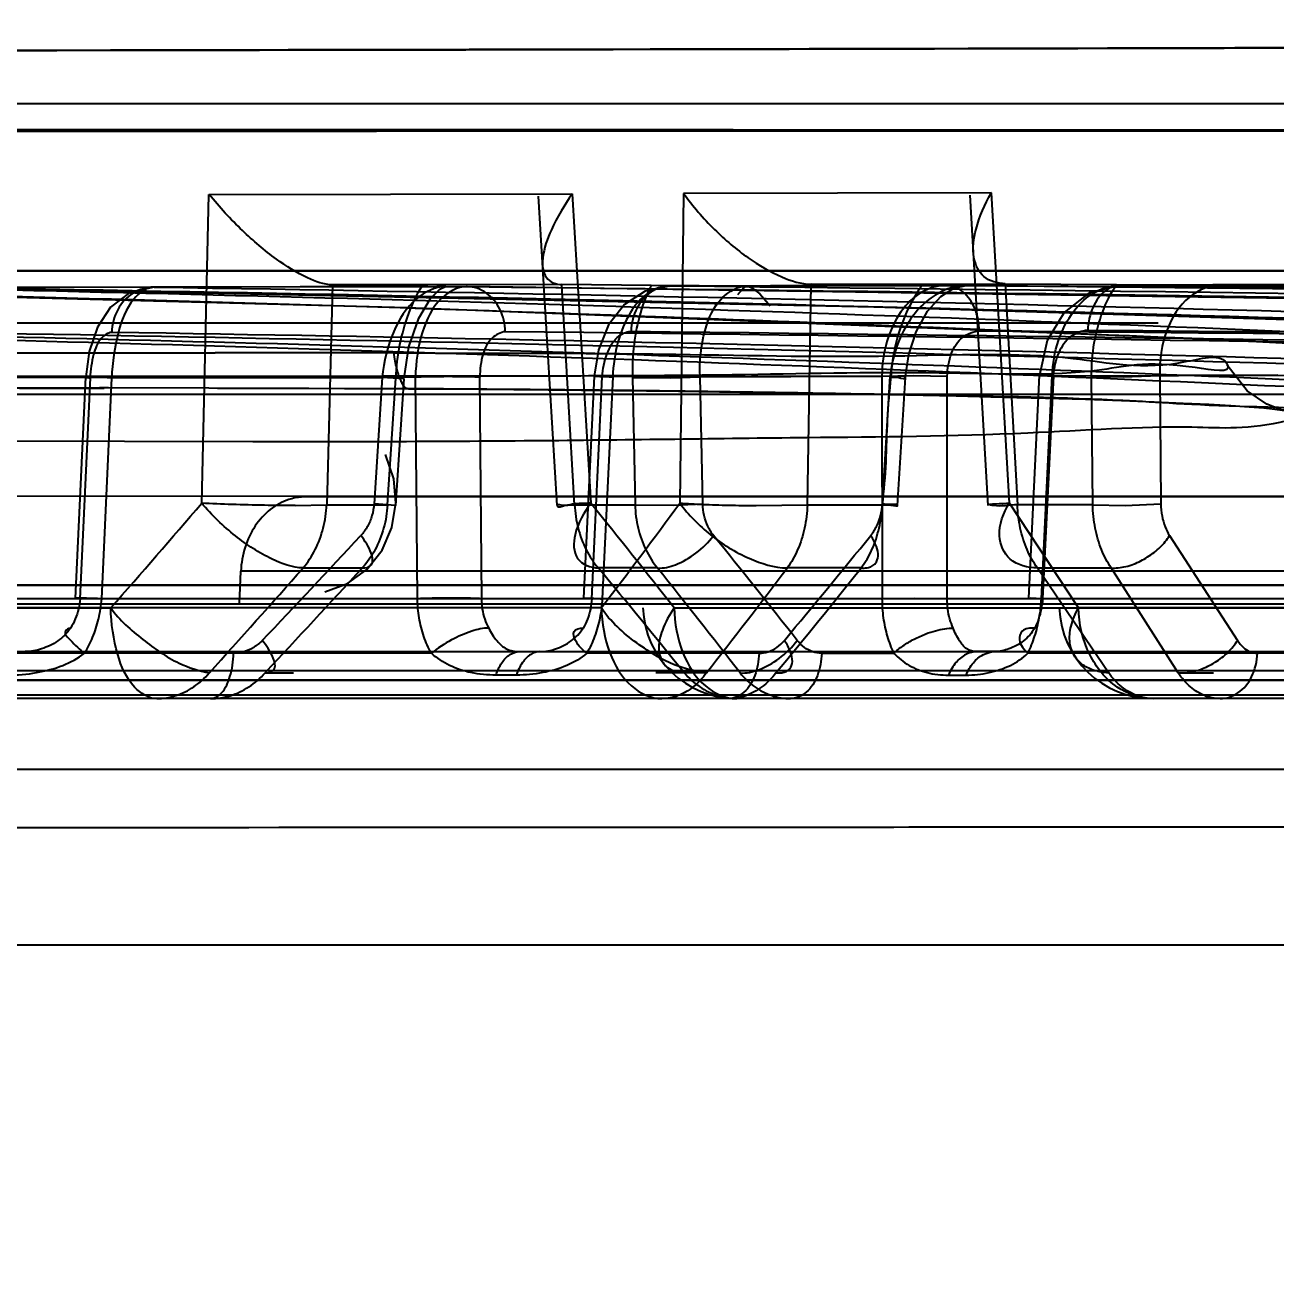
# Model space of a CAD drawing. Header units: millimetres. Extents: x 1236 to 1656, y -100 to 494.
# Drawn here: x 1382.057 to 1383.655, y 392.316 to 393.911 of the extents above; entities that cross this region are included whole.
import ezdxf

# ---------------------------------------------------------------- set-up
doc = ezdxf.new("R2010")
doc.units = ezdxf.units.MM
doc.header["$LTSCALE"] = 0.1
doc.layers.add('DIM', color=3, linetype='Continuous')
doc.styles.get("Standard").update_dxf_attribs({"font": 'arial.ttf'})
doc.dimstyles.new('ISO-25', dxfattribs={"dimtxt": 2.5, "dimasz": 2.5, "dimexe": 1.25, "dimexo": 0.625, "dimtad": 1, "dimlfac": 5, "dimtxsty": 'Standard', "dimcen": 2.5, "dimadec": 0, "dimazin": 0, "dimtfac": 1, "dimtmove": 0, "dimatfit": 3, "dimfxl": 0, "dimarcsym": 0})

# ---------------------------------------------------------------- blocks, each defined once
blk = doc.blocks.new('*D55')
at = {"layer": 'Defpoints', "color": 0}
for p in [(1380.1973, 411.5298), (1432.6691, -43.8302), (1441.94, -43.8302)]:
    blk.add_point(p, dxfattribs=at)
at = {"layer": 'DIM', "color": 0, "lineweight": -2}
for p, q in [((1380.8223, 411.5298), (1443.19, 411.5298)), ((1441.94, 409.0298), (1441.94, -41.3302)), ((1433.2941, -43.8302), (1443.19, -43.8302))]:
    blk.add_line(p, q, dxfattribs=at)
at = {"layer": 'DIM', "color": 0}
for points in [[(1441.5233, 409.0298), (1442.3566, 409.0298), (1441.94, 411.5298)], [(1441.5233, -41.3302), (1442.3566, -41.3302), (1441.94, -43.8302)]]:
    blk.add_solid(points, dxfattribs=at)
at = {"layer": 'DIM', "color": 0, "insert": (1439.6762, 183.8498), "char_height": 2.5, "attachment_point": 5, "rotation": 90}
blk.add_mtext('(2280)', dxfattribs=at)

msp = doc.modelspace()

# ---------------------------------------------------------------- linework, layer by layer
for p, q in [((1382.1768, 393.8785), (1381.227, 393.8774)), ((1375.7972, 393.8107), (1384.5974, 393.8107)), ((1382.2919, 393.6943), (1382.7559, 393.6952)), ((1382.7559, 393.6952), (1382.7795, 393.3003)), ((1382.8981, 393.6956), (1382.8932, 393.3003)), ((1383.2911, 393.6964), (1382.8981, 393.6956)), ((1383.3141, 393.3003), (1383.2911, 393.6964)), ((1382.2826, 393.3003), (1382.2919, 393.6943)), ((1382.7366, 393.2972), (1382.7126, 393.6922)), ((1383.2871, 393.2975), (1383.2639, 393.6933)), ((1390.1975, 393.5962), (1380.1973, 393.5971)), ((1380.1973, 393.597), (1392.3657, 393.5957)), ((1381.8683, 393.5756), (1382.6213, 393.5768)), ((1382.5943, 393.5767), (1382.2218, 393.5761)), ((1382.4498, 393.5788), (1382.4424, 393.2983)), ((1382.7425, 393.5793), (1382.4498, 393.5788)), ((1382.4498, 393.5788), (1382.564, 393.5776)), ((1382.8566, 393.5782), (1382.7426, 393.5793)), ((1382.7589, 393.2982), (1382.7426, 393.5791)), ((1382.9796, 393.5775), (1382.8566, 393.5782)), ((1382.8801, 393.5773), (1383.2592, 393.5781)), ((1383.2329, 393.5781), (1382.9791, 393.5775)), ((1383.2335, 393.5781), (1382.9796, 393.5775)), ((1383.0561, 393.2982), (1383.0608, 393.5797)), ((1383.203, 393.579), (1383.0608, 393.5799)), ((1383.0609, 393.58), (1383.3087, 393.5805)), ((1383.2592, 393.5781), (1383.203, 393.579)), ((1383.3087, 393.5805), (1383.3243, 393.2982)), ((1383.3087, 393.5805), (1383.4508, 393.5795)), ((1383.4508, 393.5795), (1383.5856, 393.5789)), ((1383.7527, 393.5794), (1383.4562, 393.5786)), ((1383.9737, 393.58), (1383.4569, 393.5786)), ((1383.5856, 393.5789), (1383.7534, 393.5794)), ((1381.006, 393.5307), (1383.5041, 393.5307)), ((1382.1733, 393.4924), (1382.1966, 393.4924)), ((1382.1966, 393.4924), (1382.2999, 393.4924)), ((1382.528, 393.4924), (1382.2999, 393.4921)), ((1382.5557, 393.461), (1381.8232, 393.4598)), ((1382.3142, 393.4619), (1381.9866, 393.4623)), ((1382.1215, 393.1789), (1382.1345, 393.461)), ((1382.1401, 393.4603), (1382.1271, 393.1782)), ((1382.1551, 393.1782), (1382.1677, 393.4603)), ((1382.1677, 393.4603), (1382.5132, 393.4609)), ((1382.5132, 393.4609), (1382.5027, 393.2993)), ((1382.5407, 393.4591), (1382.5132, 393.4609)), ((1382.5199, 393.2982), (1382.5305, 393.4598)), ((1382.5306, 393.2975), (1382.5411, 393.4591)), ((1382.5582, 393.1782), (1382.5557, 393.461)), ((1382.6374, 393.461), (1382.64, 393.1782)), ((1382.7838, 393.4623), (1382.7702, 393.179)), ((1382.7807, 393.1783), (1382.7942, 393.4615)), ((1382.8077, 393.4615), (1382.7941, 393.1782)), ((1383.162, 393.4623), (1382.8076, 393.4615)), ((1382.8327, 393.4607), (1382.836, 393.2982)), ((1382.8327, 393.4607), (1382.8814, 393.4601)), ((1382.8814, 393.4601), (1382.9191, 393.4617)), ((1382.9191, 393.4617), (1383.1513, 393.4623)), ((1382.9225, 393.2993), (1382.9191, 393.4617)), ((1383.1512, 393.4623), (1383.1921, 393.4631)), ((1383.1512, 393.4623), (1383.1515, 393.1782)), ((1383.1519, 393.2993), (1383.162, 393.4623)), ((1383.1812, 393.4606), (1383.1709, 393.2975)), ((1383.1921, 393.4631), (1383.2345, 393.4623)), ((1383.2348, 393.1782), (1383.2345, 393.4623)), ((1383.3389, 393.1791), (1383.3527, 393.4636)), ((1383.3703, 393.4628), (1383.3544, 393.4635)), ((1383.355, 393.1782), (1383.3688, 393.4628)), ((1383.3703, 393.4628), (1383.3564, 393.1782)), ((1383.3688, 393.4628), (1383.8715, 393.4642)), ((1383.4205, 393.2982), (1383.4191, 393.4621)), ((1383.4191, 393.4621), (1383.4595, 393.4614)), ((1383.4595, 393.4614), (1383.5062, 393.4631)), ((1383.6571, 393.4636), (1383.5062, 393.4631)), ((1383.5062, 393.4631), (1383.5075, 393.2993)), ((1382.5475, 393.4463), (1382.1637, 393.4473)), ((1381.9634, 393.3798), (1382.3478, 393.3788)), ((1381.9794, 393.3098), (1388.5483, 393.3083)), ((1382.4019, 393.2972), (1382.4424, 393.2983)), ((1389.1759, 393.3083), (1382.4151, 393.3083)), ((1382.4422, 393.2983), (1382.5199, 393.2982)), ((1382.5303, 393.2975), (1382.5027, 393.2993)), ((1382.7589, 393.2982), (1382.836, 393.2982)), ((1382.836, 393.2982), (1382.8847, 393.2977)), ((1382.8847, 393.2977), (1382.9225, 393.2993)), ((1382.9906, 393.2972), (1383.0561, 393.2982)), ((1383.0561, 393.2982), (1383.1517, 393.2982)), ((1383.4025, 393.1665), (1383.3141, 393.3003)), ((1383.4205, 393.2982), (1383.3243, 393.2982)), ((1383.4205, 393.2982), (1383.4618, 393.2975)), ((1383.4618, 393.2975), (1383.5075, 393.2993)), ((1383.5188, 393.2589), (1383.6055, 393.1251)), ((1382.412, 393.2175), (1382.4877, 393.2175)), ((1382.8648, 393.2175), (1382.7892, 393.2175)), ((1383.1247, 393.2175), (1383.0305, 393.2175)), ((1383.35, 393.2175), (1383.4443, 393.2175)), ((1383.35, 393.2175), (1383.4409, 393.0836)), ((1383.5297, 393.0836), (1383.4443, 393.2175)), ((1382.3322, 393.2135), (1382.3304, 393.1718)), ((1386.582, 393.2135), (1382.3322, 393.2135)), ((1380.1973, 393.1958), (1386.7503, 393.1957)), ((1388.5811, 393.1954), (1381.983, 393.1954)), ((1353.8838, 393.1718), (1406.439, 393.1718)), ((1369.1986, 393.1718), (1406.5113, 393.1718)), ((1405.8254, 393.1782), (1380.4933, 393.1782)), ((1383.1515, 393.1782), (1383.1924, 393.1791)), ((1383.1924, 393.1791), (1383.2348, 393.1782)), ((1383.3564, 393.1782), (1383.3406, 393.179)), ((1380.0786, 393.1665), (1382.1666, 393.1665)), ((1382.793, 393.1665), (1381.7571, 393.1665)), ((1382.8861, 393.1665), (1383.7415, 393.1665)), ((1384.0403, 393.1665), (1383.4025, 393.1665)), ((1380.5615, 393.1107), (1405.8337, 393.1107)), ((1382.5759, 393.1086), (1380.6946, 393.1086)), ((1382.688, 393.1107), (1382.7146, 393.1107)), ((1382.9944, 393.1086), (1382.7744, 393.1086)), ((1383.0744, 393.1086), (1383.1663, 393.1086)), ((1383.2956, 393.1107), (1383.2728, 393.1107)), ((1384.2154, 393.1086), (1383.3377, 393.1086)), ((1383.6666, 393.1086), (1383.6308, 393.1086)), ((1380.0281, 393.0867), (1388.8886, 393.087)), ((1386.8153, 393.0744), (1380.1973, 393.0744)), ((1381.9234, 393.0744), (1388.648, 393.0744)), ((1382.3636, 393.0836), (1382.3999, 393.0836)), ((1382.6845, 393.0807), (1382.6585, 393.0807)), ((1382.9272, 393.0836), (1382.8627, 393.0836)), ((1383.2363, 393.0807), (1383.2587, 393.0807)), ((1383.5297, 393.0836), (1383.5749, 393.0836)), ((1370.2021, 393.0555), (1390.1926, 393.0555)), ((1384.5049, 393.0507), (1375.8897, 393.0507)), ((1370.197, 392.9607), (1390.1976, 392.9607)), ((1380.1973, 392.7362), (1392.3772, 392.7366))]:
    msp.add_line(p, q)
for points in [[(1384.3009, 393.8833), (1383.9661, 393.8824), (1383.5792, 393.8813), (1383.0789, 393.8802), (1382.4908, 393.879), (1381.8407, 393.878), (1381.1612, 393.8773), (1380.4721, 393.877)], [(1382.1765, 393.8785), (1381.711, 393.8779), (1381.2269, 393.8774)], [(1384.2365, 393.8831), (1384.0451, 393.8826), (1383.7301, 393.8817), (1383.3008, 393.8807), (1382.7763, 393.8795), (1382.1765, 393.8785)], [(1386.7289, 393.3087), (1385.639, 393.3903), (1384.5783, 393.4575), (1383.547, 393.5104), (1382.5451, 393.5495), (1381.5726, 393.5752)], [(1382.6209, 393.5768), (1382.2533, 393.5762), (1381.868, 393.5756)], [(1388.5518, 393.3082), (1387.1105, 393.391), (1385.7282, 393.4589), (1384.4051, 393.5119), (1383.1411, 393.5506), (1381.9364, 393.5757)], [(1382.2219, 393.5761), (1382.191, 393.5692), (1382.1663, 393.5506), (1382.1494, 393.5249), (1382.1389, 393.4939), (1382.1345, 393.4615)], [(1382.5939, 393.5767), (1382.4085, 393.5764), (1382.2215, 393.5761)], [(1382.5411, 393.4599), (1382.5473, 393.4998), (1382.5599, 393.5363), (1382.575, 393.5614), (1382.5868, 393.5735), (1382.5939, 393.5767)], [(1392.5674, 393.3062), (1390.3976, 393.3854), (1388.3181, 393.4538), (1386.329, 393.5092), (1384.4302, 393.5504), (1382.6218, 393.5768)], [(1382.8802, 393.5773), (1382.849, 393.5711), (1382.8224, 393.5537), (1382.8022, 393.5279), (1382.7892, 393.4962), (1382.7838, 393.4623)], [(1383.2586, 393.5781), (1383.0091, 393.5776), (1382.8796, 393.5773)], [(1382.9671, 393.5666), (1382.9736, 393.5738), (1382.9781, 393.5771), (1382.9799, 393.5776), (1382.9804, 393.5773), (1382.9852, 393.5751), (1382.9952, 393.5675), (1383.0088, 393.5524)], [(1383.1812, 393.4596), (1383.1856, 393.4899), (1383.1951, 393.5192), (1383.2096, 393.5452), (1383.2267, 393.5642), (1383.2433, 393.5748), (1383.2589, 393.5781)], [(1397.1236, 393.3033), (1394.5836, 393.3668), (1392.1336, 393.4263), (1389.7736, 393.479), (1387.5036, 393.5228), (1385.3237, 393.5561), (1383.2338, 393.5781)], [(1383.4567, 393.5786), (1383.4162, 393.569), (1383.384, 393.5439), (1383.3623, 393.508), (1383.3527, 393.4637)], [(1383.6533, 393.4204), (1383.6623, 393.4192), (1383.6661, 393.4186), (1383.6589, 393.4203), (1383.6429, 393.4267), (1383.6179, 393.4437), (1383.5919, 393.4767)], [(1382.05, 393.4471), (1382.1579, 393.4472)], [(1382.3026, 393.4471), (1382.3836, 393.4469), (1382.4651, 393.4466), (1382.5467, 393.4462)], [(1382.5467, 393.4462), (1382.6371, 393.4456), (1382.725, 393.4449), (1382.8099, 393.4441), (1382.8916, 393.4432), (1382.9699, 393.4421), (1383.0446, 393.441), (1383.1157, 393.4398), (1383.1829, 393.4386), (1383.2462, 393.4372), (1383.3054, 393.4358), (1383.3604, 393.4344), (1383.4111, 393.4329), (1383.4574, 393.4313), (1383.4991, 393.4297), (1383.5362, 393.4281), (1383.5688, 393.4265), (1383.5968, 393.4249), (1383.6202, 393.4233), (1383.6392, 393.4218), (1383.6533, 393.4204)], [(1382.4397, 393.1872), (1382.469, 393.1976), (1382.4937, 393.2157), (1382.5129, 393.2401), (1382.5256, 393.2694), (1382.5307, 393.3003), (1382.5282, 393.3315), (1382.5173, 393.3623)]]:
    msp.add_lwpolyline(points)
for centre, radius, start, end in [((1370.8304, 403.115), 15.0825, 318.7303, 319.40304), ((1372.2007, 384.7629), 13.594, 38.18371, 38.90484), ((1374.6716, 399.3525), 10.209, 322.70365, 323.64203), ((1370.3674, 404.5197), 16.5427, 316.46465, 317.10064), ((1372.4597, 384.7868), 13.4735, 38.23315, 38.96127), ((1374.4668, 400.2919), 11.164, 320.06236, 320.95232), ((1370.8452, 403.437), 15.4347, 317.87228, 318.53859), ((1370.3695, 404.3248), 16.4384, 316.85605, 317.49201), ((1372.209, 384.4307), 13.7531, 38.98845, 39.70938), ((1372.4154, 384.8872), 13.3635, 37.83164, 38.5617), ((1374.8515, 399.4262), 10.2686, 321.85403, 322.7974), ((1374.3926, 400.2057), 11.1842, 320.44655, 321.33008), ((1382.9661, 393.1707), 0.12, 181.9992, 270), ((1383.4978, 393.1707), 0.12, 181.9929, 270.0001)]:
    msp.add_arc(centre, radius, start, end)
for points, knots in [([(1379.1733, 393.8774), (1379.305, 393.8772), (1379.5695, 393.8771), (1379.9681, 393.8769), (1380.369, 393.8769), (1380.8966, 393.8771), (1381.5349, 393.8776), (1382.4319, 393.8788), (1383.2309, 393.8804), (1383.8305, 393.882), (1384.1477, 393.8829), (1384.2274, 393.8831), (1384.3042, 393.8833), (1384.2837, 393.8833), (1384.2206, 393.8831), (1384.0833, 393.8827), (1383.9116, 393.8822), (1383.6395, 393.8815), (1383.223, 393.8804), (1382.7031, 393.8794), (1382.3414, 393.8787), (1382.1769, 393.8785)], [0, 0, 0, 0, 0.054489, 0.109391, 0.164875, 0.220309, 0.327687, 0.428509, 0.593007, 0.650656, 0.688928, 0.706139, 0.707064, 0.7075, 0.712476, 0.738552, 0.759254, 0.785065, 0.850453, 0.931931, 1, 1, 1, 1]), ([(1381.7488, 393.7774), (1381.981, 393.7774), (1382.4157, 393.7773), (1383.0221, 393.7771), (1383.5029, 393.7769), (1383.8894, 393.7765), (1384.0601, 393.7766), (1384.2438, 393.7759), (1383.9971, 393.7756), (1383.825, 393.7755), (1383.3908, 393.7752), (1382.8887, 393.7751), (1382.2582, 393.7749), (1381.5514, 393.7748), (1380.7855, 393.7748), (1379.9946, 393.7748), (1379.4628, 393.7748), (1379.1986, 393.7749)], [0, 0, 0, 0, 0.093455, 0.175451, 0.242466, 0.291425, 0.320802, 0.328894, 0.342501, 0.376637, 0.43011, 0.500618, 0.585547, 0.681552, 0.785914, 0.893644, 1, 1, 1, 1]), ([(1382.7558, 393.6953), (1382.7457, 393.6808), (1382.73, 393.6542), (1382.7168, 393.6184), (1382.7181, 393.5867), (1382.7353, 393.5793), (1382.7426, 393.5791)], [0, 0, 0, 0, 0.384821, 0.661682, 0.841264, 1, 1, 1, 1]), ([(1382.8981, 393.6956), (1382.9098, 393.6793), (1382.9355, 393.6497), (1382.9778, 393.6135), (1383.0193, 393.5891), (1383.048, 393.58), (1383.0608, 393.5797)], [0, 0, 0, 0, 0.294761, 0.57122, 0.811841, 1, 1, 1, 1]), ([(1383.3087, 393.5805), (1383.2992, 393.5807), (1383.279, 393.586), (1383.2652, 393.6168), (1383.2709, 393.6552), (1383.2826, 393.6817), (1383.2908, 393.6962)], [0, 0, 0, 0, 0.200736, 0.392507, 0.649342, 1, 1, 1, 1]), ([(1382.4498, 393.5788), (1382.4387, 393.5791), (1382.413, 393.5887), (1382.3747, 393.6129), (1382.3324, 393.6488), (1382.3054, 393.6781), (1382.2921, 393.6943)], [0, 0, 0, 0, 0.166827, 0.400559, 0.684677, 1, 1, 1, 1]), ([(1381.5715, 393.5752), (1382.1768, 393.5631), (1383.3551, 393.5255), (1385.0728, 393.4331), (1386.1846, 393.3523), (1386.7242, 393.3089)], [0, 0, 0, 0, 0.351971, 0.685292, 1, 1, 1, 1]), ([(1387.0538, 393.3089), (1386.5115, 393.3522), (1385.3934, 393.4332), (1383.6648, 393.5258), (1382.4782, 393.5635), (1381.8683, 393.5756)], [0, 0, 0, 0, 0.314254, 0.647576, 1, 1, 1, 1]), ([(1388.5483, 393.3083), (1387.8656, 393.3502), (1386.4484, 393.4303), (1384.2441, 393.5245), (1382.7222, 393.5633), (1381.9355, 393.5757)], [0, 0, 0, 0, 0.310034, 0.643369, 1, 1, 1, 1]), ([(1382.2218, 393.5761), (1382.2118, 393.5763), (1382.1887, 393.5575), (1382.1737, 393.515), (1382.1683, 393.4798), (1382.1677, 393.4603)], [0, 0, 0, 0, 0.2228, 0.566769, 1, 1, 1, 1]), ([(1382.2219, 393.5761), (1382.2125, 393.5761), (1382.1932, 393.5703), (1382.1729, 393.5481), (1382.168, 393.5282), (1382.1679, 393.5182)], [0, 0, 0, 0, 0.323308, 0.654332, 1, 1, 1, 1]), ([(1382.2218, 393.5761), (1383.0158, 393.5638), (1384.5506, 393.5249), (1386.772, 393.4303), (1388.1989, 393.35), (1388.8858, 393.3081)], [0, 0, 0, 0, 0.35716, 0.690496, 1, 1, 1, 1]), ([(1382.5943, 393.5767), (1382.5809, 393.5769), (1382.5509, 393.5617), (1382.5239, 393.5176), (1382.5153, 393.4809), (1382.5132, 393.4609)], [0, 0, 0, 0, 0.266525, 0.602235, 1, 1, 1, 1]), ([(1382.5305, 393.4598), (1382.5312, 393.4742), (1382.5345, 393.5024), (1382.5459, 393.5421), (1382.5574, 393.5665), (1382.564, 393.5776)], [0, 0, 0, 0, 0.348852, 0.685927, 1, 1, 1, 1]), ([(1382.6213, 393.5768), (1382.6093, 393.5769), (1382.5818, 393.5609), (1382.5612, 393.5165), (1382.5558, 393.4806), (1382.5557, 393.461)], [0, 0, 0, 0, 0.25196, 0.590346, 1, 1, 1, 1]), ([(1382.564, 393.5776), (1382.5704, 393.5776), (1382.5781, 393.5747), (1382.5935, 393.5804), (1382.5943, 393.5767)], [0, 0, 0, 0, 0.634224, 1, 1, 1, 1]), ([(1382.6213, 393.5768), (1383.8348, 393.5639), (1386.1534, 393.5216), (1389.4679, 393.4219), (1391.5689, 393.3439), (1392.5653, 393.3062)], [0, 0, 0, 0, 0.365966, 0.699307, 1, 1, 1, 1]), ([(1382.6703, 393.5192), (1382.67, 393.529), (1382.6657, 393.5479), (1382.6482, 393.5704), (1382.6301, 393.5768), (1382.6213, 393.5768)], [0, 0, 0, 0, 0.355684, 0.681709, 1, 1, 1, 1]), ([(1382.8801, 393.5773), (1382.8707, 393.5774), (1382.8498, 393.5698), (1382.8273, 393.5426), (1382.8122, 393.5051), (1382.8081, 393.4765), (1382.8076, 393.4615)], [0, 0, 0, 0, 0.189967, 0.420143, 0.69622, 1, 1, 1, 1]), ([(1382.8801, 393.5773), (1382.8719, 393.5773), (1382.8544, 393.5715), (1382.8361, 393.5495), (1382.8312, 393.53), (1382.8309, 393.5197)], [0, 0, 0, 0, 0.299564, 0.624038, 1, 1, 1, 1]), ([(1382.8566, 393.5782), (1382.8509, 393.5671), (1382.8416, 393.5426), (1382.8337, 393.5029), (1382.8324, 393.4749), (1382.8327, 393.4607)], [0, 0, 0, 0, 0.309667, 0.646458, 1, 1, 1, 1]), ([(1392.9242, 393.306), (1391.9203, 393.3435), (1389.8007, 393.4216), (1386.4528, 393.5221), (1384.1083, 393.5645), (1382.8801, 393.5773)], [0, 0, 0, 0, 0.299944, 0.633284, 1, 1, 1, 1]), ([(1382.9191, 393.4617), (1382.918, 393.4815), (1382.9219, 393.5173), (1382.9406, 393.5622), (1382.9677, 393.5776), (1382.9796, 393.5775)], [0, 0, 0, 0, 0.418668, 0.748816, 1, 1, 1, 1]), ([(1383.2335, 393.5781), (1383.2226, 393.5782), (1383.1993, 393.5713), (1383.1726, 393.5442), (1383.1555, 393.5062), (1383.1514, 393.4773), (1383.1513, 393.4623)], [0, 0, 0, 0, 0.209013, 0.443596, 0.711043, 1, 1, 1, 1]), ([(1383.2592, 393.5781), (1383.2433, 393.5782), (1383.2089, 393.5646), (1383.1749, 393.5203), (1383.1639, 393.4824), (1383.162, 393.4623)], [0, 0, 0, 0, 0.292627, 0.629697, 1, 1, 1, 1]), ([(1383.203, 393.579), (1383.1951, 393.5681), (1383.1813, 393.544), (1383.1678, 393.504), (1383.1636, 393.4756), (1383.1626, 393.4612)], [0, 0, 0, 0, 0.320428, 0.656208, 1, 1, 1, 1]), ([(1397.1225, 393.3033), (1396.7499, 393.3125), (1396.0051, 393.3313), (1394.8424, 393.3606), (1393.635, 393.3907), (1392.3368, 393.4224), (1390.9936, 393.4538), (1389.5596, 393.4852), (1388.0802, 393.5143), (1386.51, 393.5408), (1384.8944, 393.5628), (1383.7871, 393.5737), (1383.2335, 393.5781)], [0, 0, 0, 0, 0.080481, 0.160899, 0.25116, 0.341318, 0.441326, 0.541299, 0.651083, 0.760865, 0.880435, 1, 1, 1, 1]), ([(1383.2757, 393.5204), (1383.2755, 393.5301), (1383.2719, 393.5485), (1383.2574, 393.5711), (1383.2411, 393.5781), (1383.2335, 393.5781)], [0, 0, 0, 0, 0.3731, 0.707865, 1, 1, 1, 1]), ([(1383.3688, 393.4628), (1383.3693, 393.478), (1383.3744, 393.5074), (1383.3934, 393.5454), (1383.4217, 393.572), (1383.4457, 393.5787), (1383.4569, 393.5786)], [0, 0, 0, 0, 0.28708, 0.553929, 0.789529, 1, 1, 1, 1]), ([(1383.4569, 393.5786), (1383.4497, 393.5786), (1383.4337, 393.5722), (1383.4186, 393.5499), (1383.4146, 393.531), (1383.4143, 393.5209)], [0, 0, 0, 0, 0.277135, 0.609299, 1, 1, 1, 1]), ([(1383.4191, 393.4621), (1383.419, 393.4764), (1383.4212, 393.5045), (1383.4317, 393.5444), (1383.4437, 393.5686), (1383.4508, 393.5795)], [0, 0, 0, 0, 0.347559, 0.683021, 1, 1, 1, 1]), ([(1383.4569, 393.5786), (1384.0184, 393.5743), (1385.1414, 393.5634), (1386.7786, 393.5412), (1388.3685, 393.5145), (1389.8637, 393.4851), (1391.3116, 393.4535), (1392.6648, 393.4221), (1393.9711, 393.3903), (1395.1828, 393.3602), (1396.3477, 393.331), (1397.0928, 393.3123), (1397.4656, 393.3031)], [0, 0, 0, 0, 0.120225, 0.240457, 0.350567, 0.460687, 0.560653, 0.660664, 0.750487, 0.840416, 0.920176, 1, 1, 1, 1]), ([(1383.5856, 393.5789), (1383.5708, 393.579), (1383.5386, 393.5657), (1383.5111, 393.52), (1383.5055, 393.4829), (1383.5062, 393.4631)], [0, 0, 0, 0, 0.287862, 0.615748, 1, 1, 1, 1]), ([(1382.7939, 393.4615), (1382.7949, 393.4716), (1382.7984, 393.4896), (1382.8103, 393.512), (1382.8243, 393.5192), (1382.8306, 393.5197)], [0, 0, 0, 0, 0.411725, 0.742386, 1, 1, 1, 1]), ([(1382.8306, 393.5197), (1383.9071, 393.5075), (1386.0999, 393.4701), (1389.4478, 393.3725), (1391.7192, 393.293), (1392.8747, 393.2484)], [0, 0, 0, 0, 0.321426, 0.654747, 1, 1, 1, 1]), ([(1383.2348, 393.4623), (1383.2351, 393.4722), (1383.2378, 393.4907), (1383.2523, 393.5137), (1383.2684, 393.5197), (1383.2759, 393.5204)], [0, 0, 0, 0, 0.384825, 0.707503, 1, 1, 1, 1]), ([(1383.2759, 393.5204), (1384.7676, 393.507), (1387.8028, 393.4677), (1392.4322, 393.3641), (1395.5701, 393.2877), (1397.1647, 393.2456)], [0, 0, 0, 0, 0.32216, 0.655506, 1, 1, 1, 1]), ([(1383.4141, 393.5209), (1383.4065, 393.5203), (1383.3903, 393.5143), (1383.3747, 393.4916), (1383.3709, 393.4729), (1383.37, 393.4628)], [0, 0, 0, 0, 0.289507, 0.614111, 1, 1, 1, 1]), ([(1397.4226, 393.2454), (1395.8144, 393.2877), (1392.6497, 393.3644), (1387.9804, 393.4685), (1384.9189, 393.5076), (1383.4141, 393.5209)], [0, 0, 0, 0, 0.344467, 0.677791, 1, 1, 1, 1]), ([(1386.7807, 393.251), (1386.2082, 393.2971), (1385.0637, 393.3805), (1383.3458, 393.4683), (1382.2006, 393.5059), (1381.6283, 393.5174)], [0, 0, 0, 0, 0.333877, 0.667171, 1, 1, 1, 1]), ([(1381.8115, 393.5179), (1382.3883, 393.5056), (1383.5417, 393.4694), (1385.2706, 393.3804), (1386.422, 393.298), (1386.9973, 393.251)], [0, 0, 0, 0, 0.333269, 0.666563, 1, 1, 1, 1]), ([(1381.9901, 393.5179), (1382.7247, 393.5049), (1384.1943, 393.4678), (1386.3988, 393.3787), (1387.8681, 393.2969), (1388.6028, 393.2505)], [0, 0, 0, 0, 0.333016, 0.666328, 1, 1, 1, 1]), ([(1382.1676, 393.5182), (1382.1625, 393.5179), (1382.151, 393.5097), (1382.1431, 393.4879), (1382.1405, 393.4704), (1382.1398, 393.4603)], [0, 0, 0, 0, 0.222383, 0.554942, 1, 1, 1, 1]), ([(1388.8308, 393.2502), (1388.0911, 393.2953), (1386.6114, 393.3797), (1384.3901, 393.4673), (1382.9085, 393.5067), (1382.1676, 393.5182)], [0, 0, 0, 0, 0.333351, 0.666663, 1, 1, 1, 1]), ([(1382.6706, 393.5192), (1382.6643, 393.5186), (1382.6506, 393.5115), (1382.6399, 393.4888), (1382.6379, 393.471), (1382.6377, 393.461)], [0, 0, 0, 0, 0.260776, 0.586317, 1, 1, 1, 1]), ([(1392.6145, 393.2487), (1391.47, 393.2932), (1389.2207, 393.3725), (1385.9062, 393.4695), (1383.7358, 393.5069), (1382.6706, 393.5192)], [0, 0, 0, 0, 0.345396, 0.678737, 1, 1, 1, 1]), ([(1380.9183, 393.4786), (1380.9252, 393.4914), (1380.9986, 393.4697), (1381.1037, 393.4948), (1381.3047, 393.4853), (1381.5527, 393.4921), (1381.8511, 393.4917), (1382.0622, 393.4924), (1382.1733, 393.4924)], [0, 0, 0, 0, 0.034808, 0.133466, 0.28994, 0.494539, 0.734587, 1, 1, 1, 1]), ([(1382.528, 393.4921), (1382.6418, 393.4917), (1382.8556, 393.4925), (1383.1407, 393.4845), (1383.3749, 393.4959), (1383.4977, 393.466), (1383.5847, 393.4924), (1383.5927, 393.4772)], [0, 0, 0, 0, 0.320785, 0.599145, 0.814705, 0.95165, 1, 1, 1, 1]), ([(1382.5475, 393.4463), (1382.5465, 393.4461), (1382.5444, 393.4465), (1382.5416, 393.4487), (1382.5389, 393.4524), (1382.5351, 393.4603), (1382.5322, 393.4703), (1382.5296, 393.482), (1382.5285, 393.4886), (1382.528, 393.4921)], [0, 0, 0, 0, 0.052796, 0.117468, 0.202994, 0.313526, 0.615364, 0.799384, 1, 1, 1, 1]), ([(1383.5926, 393.4772), (1383.5991, 393.465), (1383.4943, 393.4857), (1383.4186, 393.4603), (1383.196, 393.4696), (1382.9477, 393.4624), (1382.6406, 393.4627), (1382.4261, 393.4619), (1382.3142, 393.4619)], [0, 0, 0, 0, 0.032425, 0.130501, 0.288018, 0.494773, 0.737332, 1, 1, 1, 1]), ([(1382.1677, 393.4603), (1382.16, 393.4606), (1382.1543, 393.4607), (1382.13, 393.4615), (1382.1382, 393.4604), (1382.1401, 393.4603)], [0, 0, 0, 0, 0.602611, 0.858269, 1, 1, 1, 1]), ([(1382.6374, 393.461), (1382.6297, 393.4614), (1382.612, 393.4618), (1382.5848, 393.4618), (1382.5653, 393.4614), (1382.5557, 393.461)], [0, 0, 0, 0, 0.283387, 0.648009, 1, 1, 1, 1]), ([(1382.7942, 393.4615), (1382.7908, 393.4617), (1382.7797, 393.4623), (1382.7956, 393.4622), (1382.8012, 393.4618), (1382.8077, 393.4615)], [0, 0, 0, 0, 0.299917, 0.428671, 1, 1, 1, 1]), ([(1383.1626, 393.4612), (1383.1607, 393.4432), (1383.1574, 393.407), (1383.1569, 393.3525), (1383.1536, 393.3163), (1383.1517, 393.2982)], [0, 0, 0, 0, 0.333639, 0.66632, 1, 1, 1, 1]), ([(1383.1812, 393.4606), (1383.1814, 393.4635), (1383.17, 393.4601), (1383.1654, 393.4621), (1383.162, 393.4623)], [0, 0, 0, 0, 0.459048, 1, 1, 1, 1]), ([(1383.1626, 393.4612), (1383.166, 393.4611), (1383.1706, 393.4624), (1383.1811, 393.4577), (1383.1812, 393.4606)], [0, 0, 0, 0, 0.541596, 1, 1, 1, 1]), ([(1382.1637, 393.4473), (1382.0408, 393.4473), (1381.8058, 393.4469), (1381.4748, 393.4424), (1381.2018, 393.4416), (1380.9877, 393.4259), (1380.8831, 393.4355), (1380.7907, 393.4069), (1380.9555, 393.4037), (1381.0614, 393.3935), (1381.3301, 393.3882), (1381.6229, 393.3825), (1381.8463, 393.3805), (1381.9634, 393.3798)], [0, 0, 0, 0, 0.147641, 0.282886, 0.396313, 0.480399, 0.529462, 0.540317, 0.569092, 0.635309, 0.734722, 0.85928, 1, 1, 1, 1]), ([(1382.3478, 393.3788), (1382.471, 393.3789), (1382.7065, 393.3794), (1383.0379, 393.3845), (1383.3106, 393.386), (1383.5243, 393.402), (1383.6285, 393.393), (1383.7209, 393.4213), (1383.5566, 393.4241), (1383.4509, 393.4339), (1383.1824, 393.4385), (1382.8892, 393.4438), (1382.665, 393.4456), (1382.5475, 393.4463)], [0, 0, 0, 0, 0.148065, 0.283355, 0.396584, 0.480407, 0.529347, 0.540207, 0.568854, 0.634809, 0.734024, 0.858702, 1, 1, 1, 1]), ([(1406.415, 393.4362), (1406.3858, 393.4365), (1406.2734, 393.4374), (1406.0265, 393.4378), (1405.6054, 393.4374), (1404.9708, 393.437), (1404.2775, 393.4368), (1403.5572, 393.4366), (1402.8656, 393.4364), (1402.0611, 393.4363), (1401.148, 393.4363), (1400.1389, 393.4364), (1398.6583, 393.4367), (1396.7235, 393.4371), (1394.3558, 393.4376), (1391.968, 393.4381), (1387.2474, 393.4389), (1383.3234, 393.4393), (1380.1973, 393.4392)], [0, 0, 0, 0, 0.003341, 0.012853, 0.028259, 0.051526, 0.085469, 0.107588, 0.133947, 0.164607, 0.199639, 0.238433, 0.280071, 0.36906, 0.459836, 0.550999, 0.642288, 1, 1, 1, 1]), ([(1406.4144, 393.4361), (1406.3906, 393.4366), (1406.3342, 393.4373), (1406.2318, 393.4375), (1406.0949, 393.4375), (1405.9184, 393.4375), (1405.5912, 393.4373), (1405.0364, 393.4369), (1404.3672, 393.4367), (1403.6711, 393.4365), (1402.7014, 393.4362), (1401.5842, 393.4362), (1400.3313, 393.4363), (1398.8634, 393.4365), (1396.9286, 393.4369), (1394.544, 393.4375), (1392.125, 393.438), (1388.887, 393.4386), (1384.9111, 393.439), (1381.744, 393.4391), (1380.1973, 393.4391)], [0, 0, 0, 0, 0.002727, 0.006459, 0.011716, 0.018388, 0.026663, 0.049154, 0.081868, 0.10324, 0.128805, 0.192834, 0.231084, 0.272172, 0.360805, 0.452485, 0.545039, 0.637599, 0.823011, 1, 1, 1, 1]), ([(1382.4019, 393.2972), (1382.3888, 393.2972), (1382.3619, 393.2974), (1382.3221, 393.2984), (1382.2954, 393.2996), (1382.2824, 393.3003)], [0, 0, 0, 0, 0.327975, 0.674551, 1, 1, 1, 1]), ([(1382.412, 393.2175), (1382.3983, 393.218), (1382.3671, 393.2294), (1382.3235, 393.258), (1382.2955, 393.2849), (1382.2826, 393.3003)], [0, 0, 0, 0, 0.262966, 0.615612, 1, 1, 1, 1]), ([(1382.3938, 393.3048), (1382.3854, 393.3021), (1382.3688, 393.293), (1382.3496, 393.2715), (1382.3367, 393.2442), (1382.3331, 393.2238), (1382.3326, 393.2135)], [0, 0, 0, 0, 0.230434, 0.474651, 0.73354, 1, 1, 1, 1]), ([(1382.4151, 393.3083), (1382.4133, 393.3083), (1382.4061, 393.308), (1382.399, 393.3065), (1382.3938, 393.3048)], [0, 0, 0, 0, 0.247285, 1, 1, 1, 1]), ([(1382.412, 393.2175), (1382.4181, 393.2246), (1382.4287, 393.2408), (1382.4389, 393.2684), (1382.4418, 393.2882), (1382.4422, 393.2983)], [0, 0, 0, 0, 0.321199, 0.656286, 1, 1, 1, 1]), ([(1382.5027, 393.2993), (1382.5023, 393.2943), (1382.5006, 393.2843), (1382.4949, 393.2705), (1382.4891, 393.2624), (1382.4858, 393.2589)], [0, 0, 0, 0, 0.338171, 0.673838, 1, 1, 1, 1]), ([(1382.5199, 393.2982), (1382.5193, 393.2881), (1382.5161, 393.2683), (1382.5051, 393.2407), (1382.494, 393.2246), (1382.4877, 393.2175)], [0, 0, 0, 0, 0.342009, 0.676321, 1, 1, 1, 1]), ([(1382.7794, 393.3003), (1382.7717, 393.2998), (1382.7575, 393.3003), (1382.7474, 393.296), (1382.7365, 393.2989), (1382.7366, 393.2972)], [0, 0, 0, 0, 0.540066, 0.882658, 1, 1, 1, 1]), ([(1382.7366, 393.2972), (1382.7369, 393.2939), (1382.7493, 393.2997), (1382.7549, 393.298), (1382.7589, 393.2982)], [0, 0, 0, 0, 0.454216, 1, 1, 1, 1]), ([(1382.7794, 393.3003), (1382.7707, 393.2881), (1382.7578, 393.2669), (1382.7565, 393.2265), (1382.7794, 393.2178), (1382.7892, 393.2175)], [0, 0, 0, 0, 0.429258, 0.719538, 1, 1, 1, 1]), ([(1382.7589, 393.2982), (1382.7594, 393.2882), (1382.7622, 393.2684), (1382.7725, 393.2408), (1382.7831, 393.2246), (1382.7892, 393.2175)], [0, 0, 0, 0, 0.343623, 0.678741, 1, 1, 1, 1]), ([(1382.836, 393.2982), (1382.8363, 393.2882), (1382.8389, 393.2685), (1382.8486, 393.2409), (1382.8589, 393.2246), (1382.8648, 393.2175)], [0, 0, 0, 0, 0.345363, 0.67969, 1, 1, 1, 1]), ([(1382.8932, 393.3003), (1382.9043, 393.2852), (1382.9315, 393.2579), (1382.9782, 393.2288), (1383.0137, 393.218), (1383.0305, 393.2175)], [0, 0, 0, 0, 0.341589, 0.693922, 1, 1, 1, 1]), ([(1382.8932, 393.3003), (1382.9029, 393.2997), (1382.9237, 393.2986), (1382.9562, 393.2976), (1382.9789, 393.2973), (1382.9906, 393.2972)], [0, 0, 0, 0, 0.298905, 0.641965, 1, 1, 1, 1]), ([(1382.9363, 393.2589), (1382.9334, 393.2625), (1382.9284, 393.2707), (1382.9238, 393.2845), (1382.9226, 393.2943), (1382.9225, 393.2993)], [0, 0, 0, 0, 0.320144, 0.656351, 1, 1, 1, 1]), ([(1383.0561, 393.2982), (1383.0558, 393.2882), (1383.0534, 393.2686), (1383.0448, 393.2412), (1383.0358, 393.2247), (1383.0305, 393.2175)], [0, 0, 0, 0, 0.350036, 0.686362, 1, 1, 1, 1]), ([(1383.1247, 393.2175), (1383.1302, 393.2247), (1383.1397, 393.2411), (1383.1486, 393.2686), (1383.1513, 393.2882), (1383.1517, 393.2982)], [0, 0, 0, 0, 0.315641, 0.650763, 1, 1, 1, 1]), ([(1383.137, 393.2589), (1383.14, 393.2625), (1383.1451, 393.2707), (1383.15, 393.2844), (1383.1516, 393.2943), (1383.1519, 393.2993)], [0, 0, 0, 0, 0.319812, 0.656649, 1, 1, 1, 1]), ([(1383.1517, 393.2983), (1383.1553, 393.2981), (1383.1584, 393.2987), (1383.1732, 393.296), (1383.1709, 393.2976)], [0, 0, 0, 0, 0.565367, 1, 1, 1, 1]), ([(1383.1709, 393.2976), (1383.1684, 393.2992), (1383.1614, 393.2979), (1383.1553, 393.2989), (1383.1519, 393.2993)], [0, 0, 0, 0, 0.464259, 1, 1, 1, 1]), ([(1383.3243, 393.2982), (1383.3139, 393.2978), (1383.3038, 393.2953), (1383.2802, 393.2995), (1383.3057, 393.2997), (1383.314, 393.3003)], [0, 0, 0, 0, 0.517349, 0.58493, 1, 1, 1, 1]), ([(1383.35, 393.2175), (1383.3377, 393.2178), (1383.3122, 393.2233), (1383.2958, 393.2626), (1383.3066, 393.2877), (1383.3138, 393.3003)], [0, 0, 0, 0, 0.325763, 0.613427, 1, 1, 1, 1]), ([(1383.35, 393.2175), (1383.3447, 393.2247), (1383.3356, 393.2412), (1383.3271, 393.2686), (1383.3247, 393.2882), (1383.3243, 393.2982)], [0, 0, 0, 0, 0.31366, 0.649982, 1, 1, 1, 1]), ([(1383.4443, 393.2175), (1383.4393, 393.2248), (1383.4307, 393.2412), (1383.4228, 393.2687), (1383.4207, 393.2882), (1383.4205, 393.2982)], [0, 0, 0, 0, 0.312011, 0.647594, 1, 1, 1, 1]), ([(1383.5075, 393.2993), (1383.5076, 393.2941), (1383.5086, 393.2842), (1383.5124, 393.2705), (1383.5164, 393.2624), (1383.5188, 393.2589)], [0, 0, 0, 0, 0.364054, 0.700813, 1, 1, 1, 1]), ([(1382.4877, 393.2175), (1382.4918, 393.2171), (1382.5031, 393.2204), (1382.4986, 393.2417), (1382.4912, 393.252), (1382.4858, 393.2589)], [0, 0, 0, 0, 0.233254, 0.506201, 1, 1, 1, 1]), ([(1382.8648, 393.2175), (1382.8725, 393.2169), (1382.8904, 393.2214), (1382.9149, 393.2359), (1382.93, 393.2504), (1382.9363, 393.2589)], [0, 0, 0, 0, 0.272845, 0.626587, 1, 1, 1, 1]), ([(1383.1432, 393.2235), (1383.1452, 393.226), (1383.1474, 393.2336), (1383.1445, 393.2461), (1383.14, 393.2545), (1383.137, 393.2589)], [0, 0, 0, 0, 0.254554, 0.580908, 1, 1, 1, 1]), ([(1383.4727, 393.2225), (1383.479, 393.2249), (1383.4911, 393.2311), (1383.5068, 393.2434), (1383.5154, 393.2535), (1383.5188, 393.2589)], [0, 0, 0, 0, 0.336996, 0.678841, 1, 1, 1, 1]), ([(1383.1247, 393.2175), (1383.1273, 393.2173), (1383.1321, 393.2174), (1383.1386, 393.2193), (1383.1419, 393.222), (1383.1432, 393.2235)], [0, 0, 0, 0, 0.382346, 0.707778, 1, 1, 1, 1]), ([(1383.4443, 393.2175), (1383.4473, 393.2173), (1383.4535, 393.2175), (1383.4631, 393.2192), (1383.4695, 393.2213), (1383.4727, 393.2225)], [0, 0, 0, 0, 0.306265, 0.640258, 1, 1, 1, 1]), ([(1382.1272, 393.1782), (1382.1269, 393.1738), (1382.1256, 393.165), (1382.1216, 393.1523), (1382.1175, 393.1444), (1382.1151, 393.1407)], [0, 0, 0, 0, 0.335815, 0.669858, 1, 1, 1, 1]), ([(1382.1551, 393.1782), (1382.1472, 393.1785), (1382.1415, 393.1786), (1382.117, 393.1794), (1382.1253, 393.1784), (1382.1271, 393.1782)], [0, 0, 0, 0, 0.604656, 0.859223, 1, 1, 1, 1]), ([(1382.1329, 393.1086), (1382.137, 393.115), (1382.1442, 393.1291), (1382.1515, 393.1527), (1382.1542, 393.1695), (1382.1551, 393.1782)], [0, 0, 0, 0, 0.309232, 0.642892, 1, 1, 1, 1]), ([(1382.64, 393.1782), (1382.6325, 393.1787), (1382.6152, 393.1791), (1382.588, 393.1791), (1382.5683, 393.1786), (1382.5582, 393.1782)], [0, 0, 0, 0, 0.277512, 0.631644, 1, 1, 1, 1]), ([(1382.5759, 393.1086), (1382.5721, 393.1155), (1382.5656, 393.1302), (1382.5596, 393.1537), (1382.5583, 393.17), (1382.5582, 393.1782)], [0, 0, 0, 0, 0.326027, 0.660346, 1, 1, 1, 1]), ([(1382.64, 393.1782), (1382.64, 393.1738), (1382.6406, 393.165), (1382.6437, 393.1523), (1382.6472, 393.1444), (1382.6492, 393.1407)], [0, 0, 0, 0, 0.339996, 0.674101, 1, 1, 1, 1]), ([(1382.7807, 393.1783), (1382.7773, 393.1785), (1382.7662, 393.179), (1382.782, 393.179), (1382.7877, 393.1785), (1382.7941, 393.1782)], [0, 0, 0, 0, 0.302057, 0.429601, 1, 1, 1, 1]), ([(1382.7807, 393.1783), (1382.7804, 393.1738), (1382.7793, 393.165), (1382.7757, 393.1523), (1382.772, 393.1444), (1382.7698, 393.1407)], [0, 0, 0, 0, 0.339018, 0.672536, 1, 1, 1, 1]), ([(1382.7941, 393.1782), (1382.7937, 393.17), (1382.7917, 393.1537), (1382.7851, 393.1302), (1382.7784, 393.1155), (1382.7744, 393.1086)], [0, 0, 0, 0, 0.33857, 0.673183, 1, 1, 1, 1]), ([(1383.1514, 393.1782), (1383.1514, 393.1701), (1383.1525, 393.1538), (1383.1575, 393.1304), (1383.163, 393.1156), (1383.1663, 393.1086)], [0, 0, 0, 0, 0.342631, 0.677612, 1, 1, 1, 1]), ([(1383.2424, 393.1407), (1383.2406, 393.1445), (1383.2377, 393.1524), (1383.2351, 393.1651), (1383.2347, 393.1738), (1383.2348, 393.1782)], [0, 0, 0, 0, 0.322455, 0.656228, 1, 1, 1, 1]), ([(1383.3377, 393.1086), (1383.3411, 393.1156), (1383.347, 393.1303), (1383.3528, 393.1538), (1383.3546, 393.17), (1383.355, 393.1782)], [0, 0, 0, 0, 0.322729, 0.657968, 1, 1, 1, 1]), ([(1383.3565, 393.1782), (1383.3562, 393.1738), (1383.355, 393.165), (1383.3517, 393.1524), (1383.3483, 393.1445), (1383.3464, 393.1407)], [0, 0, 0, 0, 0.341576, 0.676838, 1, 1, 1, 1]), ([(1382.1665, 393.1666), (1382.1776, 393.1509), (1382.2065, 393.1259), (1382.2482, 393.0961), (1382.279, 393.086), (1382.2923, 393.0836)], [0, 0, 0, 0, 0.375456, 0.735698, 1, 1, 1, 1]), ([(1382.2252, 393.0507), (1382.2146, 393.0507), (1382.1899, 393.0673), (1382.1721, 393.1108), (1382.1669, 393.1465), (1382.1665, 393.1666)], [0, 0, 0, 0, 0.229252, 0.565472, 1, 1, 1, 1]), ([(1382.793, 393.1665), (1382.7934, 393.1471), (1382.8, 393.1107), (1382.8255, 393.0657), (1382.8563, 393.0507), (1382.8703, 393.0507)], [0, 0, 0, 0, 0.38532, 0.721353, 1, 1, 1, 1]), ([(1382.8651, 393.1041), (1382.8559, 393.1097), (1382.8377, 393.1215), (1382.8128, 393.1417), (1382.7987, 393.1578), (1382.793, 393.1665)], [0, 0, 0, 0, 0.335358, 0.67638, 1, 1, 1, 1]), ([(1382.886, 393.1665), (1382.88, 393.1577), (1382.8706, 393.1408), (1382.8643, 393.1154), (1382.8689, 393.1001), (1382.8728, 393.0952)], [0, 0, 0, 0, 0.41917, 0.752151, 1, 1, 1, 1]), ([(1382.886, 393.1665), (1382.8864, 393.1471), (1382.8932, 393.1105), (1382.9201, 393.0653), (1382.9517, 393.0507), (1382.9661, 393.0507)], [0, 0, 0, 0, 0.380819, 0.716274, 1, 1, 1, 1]), ([(1383.3979, 393.1041), (1383.3944, 393.1094), (1383.3899, 393.1226), (1383.3921, 393.1447), (1383.3982, 393.1592), (1383.4022, 393.1665)], [0, 0, 0, 0, 0.287903, 0.615077, 1, 1, 1, 1]), ([(1383.4978, 393.0507), (1383.4817, 393.0507), (1383.447, 393.0626), (1383.4118, 393.1072), (1383.4028, 393.1461), (1383.4022, 393.1665)], [0, 0, 0, 0, 0.294462, 0.62552, 1, 1, 1, 1]), ([(1382.1151, 393.1407), (1382.1107, 393.1344), (1382.0996, 393.1233), (1382.079, 393.1135), (1382.0642, 393.1107), (1382.057, 393.1107)], [0, 0, 0, 0, 0.34114, 0.68108, 1, 1, 1, 1]), ([(1382.1151, 393.1407), (1382.1125, 393.1408), (1382.1045, 393.1358), (1382.119, 393.121), (1382.1263, 393.1137), (1382.1329, 393.1086)], [0, 0, 0, 0, 0.167719, 0.448064, 1, 1, 1, 1]), ([(1382.6493, 393.1407), (1382.6419, 393.1409), (1382.6253, 393.1368), (1382.6006, 393.1259), (1382.5839, 393.1151), (1382.5759, 393.1086)], [0, 0, 0, 0, 0.270996, 0.619968, 1, 1, 1, 1]), ([(1382.6492, 393.1407), (1382.652, 393.1349), (1382.6584, 393.1249), (1382.6713, 393.1128), (1382.6825, 393.1107), (1382.688, 393.1107)], [0, 0, 0, 0, 0.376301, 0.680804, 1, 1, 1, 1]), ([(1382.7146, 393.1107), (1382.7213, 393.1107), (1382.7354, 393.1136), (1382.7552, 393.1233), (1382.7657, 393.1345), (1382.7698, 393.1407)], [0, 0, 0, 0, 0.31096, 0.654082, 1, 1, 1, 1]), ([(1382.7744, 393.1086), (1382.769, 393.1133), (1382.7611, 393.12), (1382.7546, 393.1383), (1382.7656, 393.1408), (1382.7698, 393.1407)], [0, 0, 0, 0, 0.470127, 0.727097, 1, 1, 1, 1]), ([(1383.2075, 393.1334), (1383.2116, 393.135), (1383.2195, 393.1376), (1383.2312, 393.1402), (1383.2388, 393.1408), (1383.2424, 393.1407)], [0, 0, 0, 0, 0.360419, 0.700647, 1, 1, 1, 1]), ([(1383.2728, 393.1107), (1383.2682, 393.1107), (1383.2586, 393.1129), (1383.2493, 393.1256), (1383.2445, 393.135), (1383.2424, 393.1407)], [0, 0, 0, 0, 0.301166, 0.598605, 1, 1, 1, 1]), ([(1383.3464, 393.1407), (1383.3427, 393.1345), (1383.3331, 393.1233), (1383.3147, 393.1139), (1383.3017, 393.1107), (1383.2957, 393.1107)], [0, 0, 0, 0, 0.355563, 0.702993, 1, 1, 1, 1]), ([(1383.3464, 393.1407), (1383.3409, 393.1408), (1383.3294, 393.1404), (1383.3245, 393.1219), (1383.333, 393.1134), (1383.3377, 393.1086)], [0, 0, 0, 0, 0.340188, 0.583941, 1, 1, 1, 1]), ([(1382.3601, 393.1251), (1382.3568, 393.1217), (1382.3496, 393.1157), (1382.3368, 393.1099), (1382.3277, 393.1086), (1382.3232, 393.1086)], [0, 0, 0, 0, 0.340405, 0.673166, 1, 1, 1, 1]), ([(1382.3636, 393.0836), (1382.3676, 393.0832), (1382.379, 393.0864), (1382.3729, 393.108), (1382.3656, 393.1182), (1382.3601, 393.1251)], [0, 0, 0, 0, 0.222371, 0.502148, 1, 1, 1, 1]), ([(1382.9701, 393.0836), (1382.978, 393.0828), (1382.9963, 393.0871), (1383.0214, 393.1015), (1383.0367, 393.1163), (1383.0432, 393.1251)], [0, 0, 0, 0, 0.276899, 0.622751, 1, 1, 1, 1]), ([(1382.9944, 393.1086), (1382.9983, 393.1086), (1383.0065, 393.11), (1383.0177, 393.1158), (1383.024, 393.1217), (1383.0268, 393.1251)], [0, 0, 0, 0, 0.318688, 0.650095, 1, 1, 1, 1]), ([(1383.0338, 393.089), (1383.0358, 393.0914), (1383.038, 393.0992), (1383.0347, 393.112), (1383.0299, 393.1205), (1383.0268, 393.1251)], [0, 0, 0, 0, 0.247937, 0.574603, 1, 1, 1, 1]), ([(1383.0744, 393.1086), (1383.0705, 393.1086), (1383.0626, 393.11), (1383.0517, 393.1158), (1383.0458, 393.1217), (1383.0432, 393.1251)], [0, 0, 0, 0, 0.319174, 0.650018, 1, 1, 1, 1]), ([(1383.1663, 393.1086), (1383.17, 393.112), (1383.1784, 393.1186), (1383.1922, 393.1269), (1383.2024, 393.1314), (1383.2075, 393.1334)], [0, 0, 0, 0, 0.311367, 0.656289, 1, 1, 1, 1]), ([(1383.5582, 393.0881), (1383.5647, 393.0904), (1383.5772, 393.0966), (1383.5934, 393.109), (1383.6021, 393.1195), (1383.6055, 393.1251)], [0, 0, 0, 0, 0.338113, 0.680101, 1, 1, 1, 1]), ([(1383.6055, 393.1251), (1383.6076, 393.1218), (1383.6122, 393.116), (1383.621, 393.11), (1383.6276, 393.1086), (1383.6308, 393.1086)], [0, 0, 0, 0, 0.368842, 0.69738, 1, 1, 1, 1]), ([(1382.0348, 393.0807), (1382.0471, 393.0808), (1382.0711, 393.0828), (1382.1047, 393.0916), (1382.1245, 393.1022), (1382.1329, 393.1086)], [0, 0, 0, 0, 0.357956, 0.693861, 1, 1, 1, 1]), ([(1382.2937, 393.0507), (1382.299, 393.0507), (1382.3114, 393.0589), (1382.3204, 393.0807), (1382.323, 393.0985), (1382.3232, 393.1086)], [0, 0, 0, 0, 0.229417, 0.565858, 1, 1, 1, 1]), ([(1382.6585, 393.0807), (1382.6478, 393.0808), (1382.6274, 393.0825), (1382.5988, 393.0918), (1382.583, 393.1026), (1382.5759, 393.1086)], [0, 0, 0, 0, 0.361704, 0.686294, 1, 1, 1, 1]), ([(1382.6585, 393.0807), (1382.6603, 393.0862), (1382.6648, 393.0961), (1382.6749, 393.1075), (1382.684, 393.1107), (1382.6881, 393.1107)], [0, 0, 0, 0, 0.393818, 0.721894, 1, 1, 1, 1]), ([(1382.7145, 393.1107), (1382.7104, 393.1107), (1382.7014, 393.1076), (1382.691, 393.0963), (1382.6864, 393.0864), (1382.6845, 393.0807)], [0, 0, 0, 0, 0.273575, 0.600306, 1, 1, 1, 1]), ([(1382.7744, 393.1086), (1382.7669, 393.1022), (1382.7487, 393.0916), (1382.7179, 393.0828), (1382.6958, 393.0808), (1382.6845, 393.0807)], [0, 0, 0, 0, 0.309699, 0.646548, 1, 1, 1, 1]), ([(1382.9272, 393.0836), (1382.9208, 393.0844), (1382.9073, 393.087), (1382.8862, 393.0933), (1382.8722, 393.1001), (1382.8651, 393.1041)], [0, 0, 0, 0, 0.292602, 0.627474, 1, 1, 1, 1]), ([(1382.9944, 393.1086), (1382.9941, 393.0989), (1382.9909, 393.0807), (1382.978, 393.0582), (1382.9626, 393.0507), (1382.9556, 393.0507)], [0, 0, 0, 0, 0.383851, 0.720381, 1, 1, 1, 1]), ([(1383.0744, 393.1086), (1383.0742, 393.0989), (1383.0708, 393.0806), (1383.0574, 393.058), (1383.0417, 393.0507), (1383.0345, 393.0507)], [0, 0, 0, 0, 0.380387, 0.71642, 1, 1, 1, 1]), ([(1383.1663, 393.1086), (1383.1723, 393.1028), (1383.1853, 393.0921), (1383.2096, 393.0825), (1383.2271, 393.0808), (1383.2363, 393.0807)], [0, 0, 0, 0, 0.32307, 0.643388, 1, 1, 1, 1]), ([(1383.2729, 393.1107), (1383.268, 393.1107), (1383.2575, 393.1079), (1383.2446, 393.0968), (1383.2387, 393.0865), (1383.2363, 393.0807)], [0, 0, 0, 0, 0.296208, 0.62426, 1, 1, 1, 1]), ([(1383.2587, 393.0807), (1383.2611, 393.0864), (1383.2669, 393.0967), (1383.2799, 393.1078), (1383.2906, 393.1107), (1383.2956, 393.1107)], [0, 0, 0, 0, 0.368, 0.69694, 1, 1, 1, 1]), ([(1383.2587, 393.0807), (1383.2686, 393.0808), (1383.2881, 393.0829), (1383.3153, 393.0918), (1383.3312, 393.1023), (1383.3377, 393.1086)], [0, 0, 0, 0, 0.345333, 0.682779, 1, 1, 1, 1]), ([(1383.4409, 393.0836), (1383.4348, 393.084), (1383.4234, 393.0857), (1383.4082, 393.0925), (1383.4007, 393.1), (1383.3979, 393.1041)], [0, 0, 0, 0, 0.369343, 0.69921, 1, 1, 1, 1]), ([(1383.5832, 393.0507), (1383.5912, 393.0507), (1383.6085, 393.0566), (1383.626, 393.0789), (1383.6305, 393.0984), (1383.6308, 393.1086)], [0, 0, 0, 0, 0.293347, 0.624753, 1, 1, 1, 1]), ([(1382.8728, 393.0952), (1382.8747, 393.0929), (1382.8795, 393.0887), (1382.8886, 393.0849), (1382.8954, 393.0839), (1382.8989, 393.0836)], [0, 0, 0, 0, 0.306809, 0.635699, 1, 1, 1, 1]), ([(1383.0159, 393.0836), (1383.0184, 393.0834), (1383.023, 393.0834), (1383.0293, 393.085), (1383.0326, 393.0875), (1383.0338, 393.089)], [0, 0, 0, 0, 0.385116, 0.710244, 1, 1, 1, 1]), ([(1383.5297, 393.0836), (1383.5327, 393.0834), (1383.5389, 393.0834), (1383.5485, 393.085), (1383.5549, 393.0869), (1383.5582, 393.0881)], [0, 0, 0, 0, 0.30777, 0.64168, 1, 1, 1, 1]), ([(1382.2252, 393.0507), (1382.2334, 393.0507), (1382.2503, 393.0534), (1382.2735, 393.065), (1382.2865, 393.0769), (1382.2923, 393.0836)], [0, 0, 0, 0, 0.321331, 0.652442, 1, 1, 1, 1]), ([(1382.2937, 393.0507), (1382.3022, 393.0507), (1382.3197, 393.0533), (1382.3438, 393.0649), (1382.3575, 393.0768), (1382.3636, 393.0836)], [0, 0, 0, 0, 0.323625, 0.654275, 1, 1, 1, 1]), ([(1382.9272, 393.0836), (1382.9223, 393.077), (1382.9116, 393.0653), (1382.8919, 393.0535), (1382.8773, 393.0507), (1382.8703, 393.0507)], [0, 0, 0, 0, 0.361334, 0.690584, 1, 1, 1, 1]), ([(1382.8989, 393.0836), (1382.9047, 393.0769), (1382.9178, 393.065), (1382.941, 393.0534), (1382.9579, 393.0507), (1382.9661, 393.0507)], [0, 0, 0, 0, 0.347524, 0.67864, 1, 1, 1, 1]), ([(1383.0159, 393.0836), (1383.0108, 393.077), (1382.9992, 393.0652), (1382.9783, 393.0534), (1382.963, 393.0507), (1382.9556, 393.0507)], [0, 0, 0, 0, 0.357192, 0.686245, 1, 1, 1, 1]), ([(1382.9701, 393.0836), (1382.9756, 393.0769), (1382.9879, 393.065), (1383.0103, 393.0534), (1383.0265, 393.0507), (1383.0345, 393.0507)], [0, 0, 0, 0, 0.350421, 0.680103, 1, 1, 1, 1]), ([(1383.4978, 393.0507), (1383.4908, 393.0507), (1383.4762, 393.0535), (1383.4564, 393.0653), (1383.4457, 393.077), (1383.4409, 393.0836)], [0, 0, 0, 0, 0.30946, 0.638715, 1, 1, 1, 1]), ([(1383.5832, 393.0507), (1383.5765, 393.0507), (1383.5627, 393.0535), (1383.5441, 393.0654), (1383.5342, 393.077), (1383.5297, 393.0836)], [0, 0, 0, 0, 0.305633, 0.633181, 1, 1, 1, 1]), ([(1389.9978, 392.889), (1389.1822, 392.8878), (1387.9584, 392.887), (1386.3262, 392.8873), (1385.101, 392.8875), (1383.8754, 392.8869), (1382.2409, 392.8857), (1381.015, 392.8857), (1380.1978, 392.8871)], [0, 0, 0, 0, 0.249678, 0.374629, 0.499648, 0.624727, 0.749837, 1, 1, 1, 1])]:
    msp.add_open_spline(points, degree=3, knots=knots)

# ---------------------------------------------------------------- dimensions: what is measured, and where the dimension line sits
at = {"layer": 'DIM'}
dim = msp.add_linear_dim(base=(1441.94, -43.8302), p1=(1380.1973, 411.5298), p2=(1432.6691, -43.8302), angle=90, text='(2280)', dimstyle='ISO-25', dxfattribs=at)
dim.commit()
dim.dimension.update_dxf_attribs({"geometry": '*D55', "text_midpoint": (1439.6762, 183.8498)})

doc.saveas('drawing.dxf')
